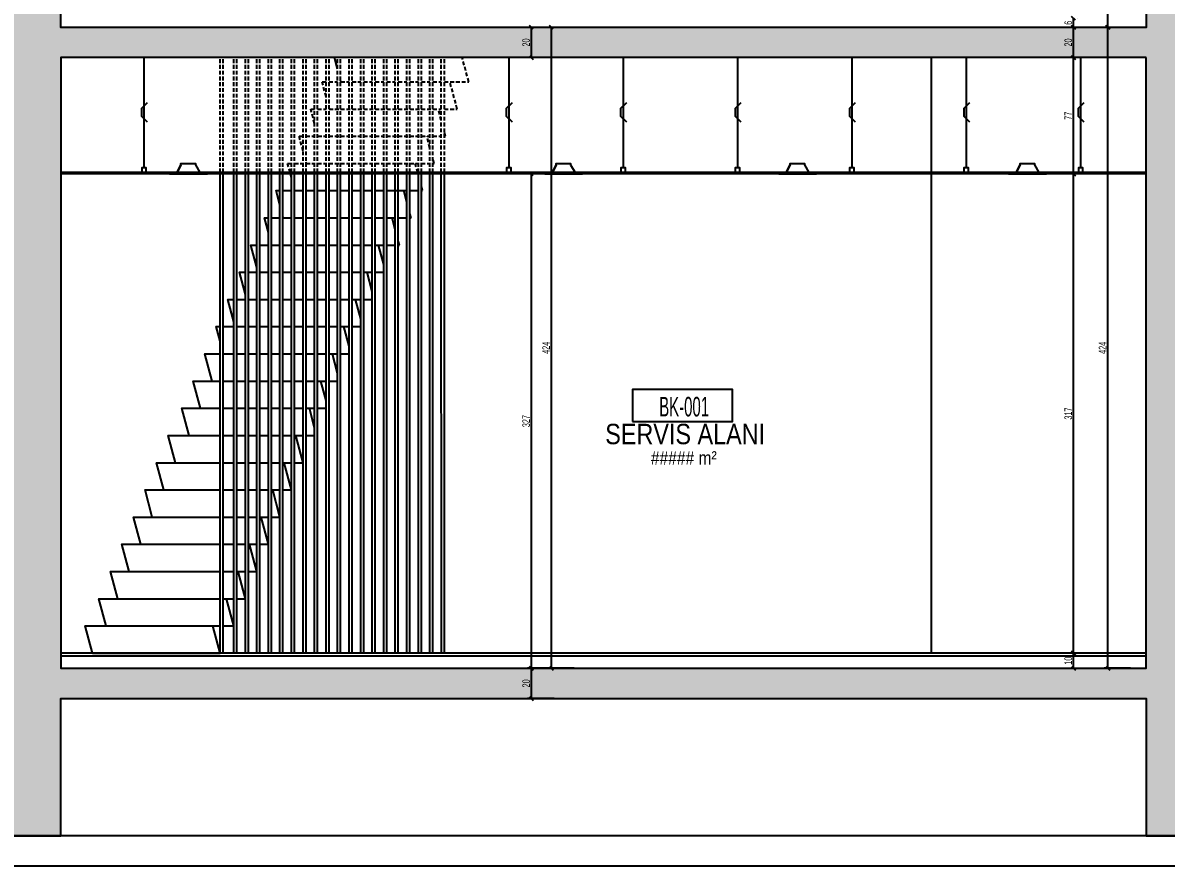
# Model space of a CAD drawing. Header units: millimetres. Extents: x 933584 to 974011, y 4545988 to 4553664.
# Drawn here: x 944203 to 944958, y 4546464 to 4547022 of the extents above; entities that cross this region are included whole.
import ezdxf
from ezdxf.enums import TextEntityAlignment as Align

# ---------------------------------------------------------------- set-up
doc = ezdxf.new("R2010")
doc.units = ezdxf.units.MM
doc.set_wipeout_variables(frame=1)
doc.header["$PDMODE"] = 35
for name, pattern in [('568_AVN_KES_01$0$HIDDEN', [0.375, 0.25, -0.125]), ('DOT2', [3.175, 0, -3.175]), ('HIDDEN', [9.525, 6.35, -3.175])]:
    doc.linetypes.add(name, pattern=pattern)
doc.layers.get('0').update_dxf_attribs({"color": 255})
doc.layers.get('Defpoints').update_dxf_attribs({"color": 8})
for name, color, linetype in [('0-DMS-50', 143, 'Continuous'), ('0-HSL-HTC_200', 1, 'Continuous'), ('0-HSL-SLD', 252, 'Continuous'), ('0-LNS-SLN', 6, 'Continuous'), ('0-LNS-SPL', 13, '568_AVN_KES_01$0$HIDDEN'), ('0-TXT-PBX', 6, 'Continuous'), ('0-TXT-PTX_50', 8, 'Continuous'), ('2-SPS-RCN', 2, 'Continuous'), ('4-FNS-SFF', 13, 'Continuous'), ('7-DCR-FRN', 8, 'Continuous')]:
    doc.layers.add(name, color=color, linetype=linetype)
doc.styles.add('dim_romans_50', font='swissl.ttf', dxfattribs={"width": 0.6, "height": 5})
doc.styles.add('MAHAL YAZISI', font='ARIALN.TTF', dxfattribs={"width": 0.8})
doc.styles.get("Standard").update_dxf_attribs({"font": 'times.ttf'})
doc.dimstyles.new('ONK_dim 1_50', dxfattribs={"dimscale": 5, "dimtxt": 4, "dimasz": 0.5, "dimexe": 0.5, "dimexo": 0.5, "dimgap": 0.2, "dimtad": 1, "dimdec": 1, "dimrnd": 0.5, "dimzin": 9, "dimtxsty": 'dim_romans_50', "dimblk": 'OBLIQUE', "dimcen": 1, "dimclre": 256, "dimclrt": 256, "dimazin": 2, "dimtfac": 1, "dimtdec": 1, "dimtix": 1, "dimtmove": 2, "dimatfit": 3, "dimldrblk": 'OBLIQUE', "dimfxl": 3, "dimfxlon": 1, "dimarcsym": 0})

# ---------------------------------------------------------------- blocks, each defined once
blk = doc.blocks.new('MAHAL_KODU')
at = {"layer": '0-TXT-PTX_50'}
blk.add_attdef('ALAN', text='', height=0.2, dxfattribs=at).set_placement((0, -0.95), align=Align.MIDDLE_CENTER)
at = {"linetype": 'DOT2', "ltscale": 10000}
blk.add_wipeout([(-0.748, 0.049), (0.721, 0.049), (0.722, -0.423), (-0.752, -0.425)], dxfattribs=at)
at = {"layer": '0-TXT-PBX'}
blk.add_lwpolyline([(-0.748, -0.422), (0.721, -0.422), (0.721, 0.049), (-0.748, 0.049)], close=True, dxfattribs=at)
at = {"layer": '0-TXT-PTX_50'}
for tag, p in [('MAHAL_KODU', (0, -0.2)), ('MEKAN_ADI', (0, -0.65))]:
    blk.add_attdef(tag, text='', height=0.3, dxfattribs=at).set_placement(p, align=Align.MIDDLE_CENTER)
blk = doc.blocks.new('cgvbxcb')
at = {"layer": '0-LNS-SLN'}
for points in [[(949475.81, 4544546.61), (949473.31, 4544541.61), (949468.31, 4544541.61), (949468.31, 4544540.61), (949488.31, 4544540.61), (949493.31, 4544540.61), (949493.31, 4544541.61), (949488.31, 4544541.61)], [(949475.81, 4544546.61), (949475.81, 4544547.61), (949485.31, 4544547.61), (949485.31, 4544546.61), (949488.31, 4544541.61), (949473.31, 4544541.61), (949475.81, 4544546.61)]]:
    blk.add_lwpolyline(points, dxfattribs=at)
blk = doc.blocks.new('_Oblique')
at = {"color": 0, "linetype": 'ByBlock', "lineweight": -2}
blk.add_line((-0.5, -0.5), (0.5, 0.5), dxfattribs=at)
blk = doc.blocks.new('*D3101')
at = {"layer": '0-DMS-50', "lineweight": -2}
for p, q in [((944934.93, 4547018.78), (944917.43, 4547018.78)), ((944934.93, 4546594.78), (944917.43, 4546594.78))]:
    blk.add_line(p, q, dxfattribs=at)
at = {"layer": '0-DMS-50', "color": 0, "lineweight": -2}
blk.add_line((944919.93, 4546594.78), (944919.93, 4547018.78), dxfattribs=at)
at = {"layer": 'Defpoints', "color": 0}
for p in [(944919.93, 4547018.78), (944945.23, 4547018.78), (944945.23, 4546594.78)]:
    blk.add_point(p, dxfattribs=at)
at = {"layer": '0-DMS-50', "color": 0, "linetype": 'ByBlock', "lineweight": -2, "xscale": 2.5, "yscale": 2.5, "zscale": 2.5}
for p, rotation in [((944919.93, 4547018.78), 90), ((944919.93, 4546594.78), 270)]:
    blk.add_blockref('_Oblique', p, dxfattribs=dict(at, rotation=rotation))
at = {"layer": '0-DMS-50', "insert": (944916.43, 4546806.78), "char_height": 5, "attachment_point": 5, "rotation": 90, "style": 'dim_romans_50'}
blk.add_mtext('424', dxfattribs=at)
blk = doc.blocks.new('*D3102')
at = {"layer": '0-DMS-50', "lineweight": -2}
for p, q in [((944934.93, 4547858.78), (944917.43, 4547858.78)), ((944934.93, 4547018.78), (944917.43, 4547018.78))]:
    blk.add_line(p, q, dxfattribs=at)
at = {"layer": '0-DMS-50', "color": 0, "lineweight": -2}
blk.add_line((944919.93, 4547018.78), (944919.93, 4547858.78), dxfattribs=at)
at = {"layer": 'Defpoints', "color": 0}
for p in [(944919.93, 4547858.78), (944945.23, 4547858.78), (944945.23, 4547018.78)]:
    blk.add_point(p, dxfattribs=at)
at = {"layer": '0-DMS-50', "color": 0, "linetype": 'ByBlock', "lineweight": -2, "xscale": 2.5, "yscale": 2.5, "zscale": 2.5}
for p, rotation in [((944919.93, 4547858.78), 90), ((944919.93, 4547018.78), 270)]:
    blk.add_blockref('_Oblique', p, dxfattribs=dict(at, rotation=rotation))
at = {"layer": '0-DMS-50', "insert": (944916.43, 4547438.78), "char_height": 5, "attachment_point": 5, "rotation": 90, "style": 'dim_romans_50'}
blk.add_mtext('840', dxfattribs=at)
blk = doc.blocks.new('*D3103')
at = {"layer": '0-DMS-50', "lineweight": -2}
for p, q in [((944894.75, 4546604.78), (944894.75, 4546604.78)), ((944894.75, 4546594.78), (944894.75, 4546594.78))]:
    blk.add_line(p, q, dxfattribs=at)
at = {"layer": '0-DMS-50', "color": 0, "lineweight": -2}
blk.add_line((944897.25, 4546594.78), (944897.25, 4546604.78), dxfattribs=at)
at = {"layer": 'Defpoints', "color": 0}
for p in [(944897.25, 4546604.78), (944897.25, 4546604.78), (944897.25, 4546594.78)]:
    blk.add_point(p, dxfattribs=at)
at = {"layer": '0-DMS-50', "color": 0, "linetype": 'ByBlock', "lineweight": -2, "xscale": 2.5, "yscale": 2.5, "zscale": 2.5}
for p, rotation in [((944897.25, 4546604.78), 90), ((944897.25, 4546594.78), 270)]:
    blk.add_blockref('_Oblique', p, dxfattribs=dict(at, rotation=rotation))
at = {"layer": '0-DMS-50', "insert": (944893.75, 4546599.78), "char_height": 5, "attachment_point": 5, "rotation": 90, "style": 'dim_romans_50'}
blk.add_mtext('10', dxfattribs=at)
blk = doc.blocks.new('*D3104')
at = {"layer": '0-DMS-50', "color": 0, "lineweight": -2}
blk.add_line((944897.25, 4546604.78), (944897.25, 4546921.78), dxfattribs=at)
at = {"layer": '0-DMS-50', "lineweight": -2}
for p, q in [((944899.75, 4546921.78), (944899.75, 4546921.78)), ((944899.75, 4546604.78), (944899.75, 4546604.78))]:
    blk.add_line(p, q, dxfattribs=at)
at = {"layer": 'Defpoints', "color": 0}
for p in [(944897.25, 4546921.78), (944897.25, 4546921.78), (944897.25, 4546604.78)]:
    blk.add_point(p, dxfattribs=at)
at = {"layer": '0-DMS-50', "color": 0, "linetype": 'ByBlock', "lineweight": -2, "xscale": 2.5, "yscale": 2.5, "zscale": 2.5}
for p, rotation in [((944897.25, 4546921.78), 90), ((944897.25, 4546604.78), 270)]:
    blk.add_blockref('_Oblique', p, dxfattribs=dict(at, rotation=rotation))
at = {"layer": '0-DMS-50', "insert": (944893.75, 4546763.28), "char_height": 5, "attachment_point": 5, "rotation": 90, "style": 'dim_romans_50'}
blk.add_mtext('317', dxfattribs=at)
blk = doc.blocks.new('*D3105')
at = {"layer": '0-DMS-50', "color": 0, "lineweight": -2}
blk.add_line((944897.25, 4546921.78), (944897.25, 4546998.78), dxfattribs=at)
at = {"layer": '0-DMS-50', "lineweight": -2}
for p, q in [((944899.75, 4546998.78), (944899.75, 4546998.78)), ((944899.75, 4546921.78), (944899.75, 4546921.78))]:
    blk.add_line(p, q, dxfattribs=at)
at = {"layer": 'Defpoints', "color": 0}
for p in [(944897.25, 4546998.78), (944897.25, 4546998.78), (944897.25, 4546921.78)]:
    blk.add_point(p, dxfattribs=at)
at = {"layer": '0-DMS-50', "color": 0, "linetype": 'ByBlock', "lineweight": -2, "xscale": 2.5, "yscale": 2.5, "zscale": 2.5}
for p, rotation in [((944897.25, 4546998.78), 90), ((944897.25, 4546921.78), 270)]:
    blk.add_blockref('_Oblique', p, dxfattribs=dict(at, rotation=rotation))
at = {"layer": '0-DMS-50', "insert": (944893.75, 4546960.28), "char_height": 5, "attachment_point": 5, "rotation": 90, "style": 'dim_romans_50'}
blk.add_mtext('77', dxfattribs=at)
blk = doc.blocks.new('*D3106')
at = {"layer": '0-DMS-50', "color": 0, "lineweight": -2}
blk.add_line((944897.25, 4546998.78), (944897.25, 4547018.78), dxfattribs=at)
at = {"layer": '0-DMS-50', "lineweight": -2}
for p, q in [((944899.75, 4547018.78), (944899.75, 4547018.78)), ((944899.75, 4546998.78), (944899.75, 4546998.78))]:
    blk.add_line(p, q, dxfattribs=at)
at = {"layer": 'Defpoints', "color": 0}
for p in [(944897.25, 4547018.78), (944897.25, 4547018.78), (944897.25, 4546998.78)]:
    blk.add_point(p, dxfattribs=at)
at = {"layer": '0-DMS-50', "color": 0, "linetype": 'ByBlock', "lineweight": -2, "xscale": 2.5, "yscale": 2.5, "zscale": 2.5}
for p, rotation in [((944897.25, 4547018.78), 90), ((944897.25, 4546998.78), 270)]:
    blk.add_blockref('_Oblique', p, dxfattribs=dict(at, rotation=rotation))
at = {"layer": '0-DMS-50', "insert": (944893.75, 4547008.78), "char_height": 5, "attachment_point": 5, "rotation": 90, "style": 'dim_romans_50'}
blk.add_mtext('20', dxfattribs=at)
blk = doc.blocks.new('*D3107')
at = {"layer": '0-DMS-50', "color": 0, "lineweight": -2}
blk.add_line((944897.25, 4547018.78), (944897.25, 4547024.78), dxfattribs=at)
at = {"layer": '0-DMS-50', "lineweight": -2}
for p, q in [((944899.75, 4547024.78), (944899.75, 4547024.78)), ((944899.75, 4547018.78), (944899.75, 4547018.78))]:
    blk.add_line(p, q, dxfattribs=at)
at = {"layer": 'Defpoints', "color": 0}
for p in [(944897.25, 4547024.78), (944897.25, 4547024.78), (944897.25, 4547018.78)]:
    blk.add_point(p, dxfattribs=at)
at = {"layer": '0-DMS-50', "color": 0, "linetype": 'ByBlock', "lineweight": -2, "xscale": 2.5, "yscale": 2.5, "zscale": 2.5}
for p, rotation in [((944897.25, 4547024.78), 90), ((944897.25, 4547018.78), 270)]:
    blk.add_blockref('_Oblique', p, dxfattribs=dict(at, rotation=rotation))
at = {"layer": '0-DMS-50', "insert": (944893.75, 4547021.78), "char_height": 5, "attachment_point": 5, "rotation": 90, "style": 'dim_romans_50'}
blk.add_mtext('6', dxfattribs=at)
blk = doc.blocks.new('*D3120')
at = {"layer": '0-DMS-50', "lineweight": -2}
for p, q in [((944566.96, 4547018.78), (944549.46, 4547018.78)), ((944566.96, 4546594.78), (944549.46, 4546594.78))]:
    blk.add_line(p, q, dxfattribs=at)
at = {"layer": '0-DMS-50', "color": 0, "lineweight": -2}
blk.add_line((944551.96, 4546594.78), (944551.96, 4547018.78), dxfattribs=at)
at = {"layer": 'Defpoints', "color": 0}
for p in [(944551.96, 4547018.78), (944574.28, 4547018.78), (944574.28, 4546594.78)]:
    blk.add_point(p, dxfattribs=at)
at = {"layer": '0-DMS-50', "color": 0, "linetype": 'ByBlock', "lineweight": -2, "xscale": 2.5, "yscale": 2.5, "zscale": 2.5}
for p, rotation in [((944551.96, 4547018.78), 90), ((944551.96, 4546594.78), 270)]:
    blk.add_blockref('_Oblique', p, dxfattribs=dict(at, rotation=rotation))
at = {"layer": '0-DMS-50', "insert": (944548.46, 4546806.78), "char_height": 5, "attachment_point": 5, "rotation": 90, "style": 'dim_romans_50'}
blk.add_mtext('424', dxfattribs=at)
blk = doc.blocks.new('*D3121')
at = {"layer": '0-DMS-50', "lineweight": -2}
for p, q in [((944553.79, 4546594.78), (944536.29, 4546594.78)), ((944553.79, 4546574.78), (944536.29, 4546574.78))]:
    blk.add_line(p, q, dxfattribs=at)
at = {"layer": '0-DMS-50', "color": 0, "lineweight": -2}
blk.add_line((944538.79, 4546574.78), (944538.79, 4546594.78), dxfattribs=at)
at = {"layer": 'Defpoints', "color": 0}
for p in [(944538.79, 4546594.78), (944573.42, 4546594.78), (944573.42, 4546574.78)]:
    blk.add_point(p, dxfattribs=at)
at = {"layer": '0-DMS-50', "color": 0, "linetype": 'ByBlock', "lineweight": -2, "xscale": 2.5, "yscale": 2.5, "zscale": 2.5}
for p, rotation in [((944538.79, 4546594.78), 90), ((944538.79, 4546574.78), 270)]:
    blk.add_blockref('_Oblique', p, dxfattribs=dict(at, rotation=rotation))
at = {"layer": '0-DMS-50', "insert": (944535.29, 4546584.78), "char_height": 5, "attachment_point": 5, "rotation": 90, "style": 'dim_romans_50'}
blk.add_mtext('20', dxfattribs=at)
blk = doc.blocks.new('*D3122')
at = {"layer": '0-DMS-50', "lineweight": -2}
for p, q in [((944549.46, 4546921.78), (944536.29, 4546921.78)), ((944553.79, 4546594.78), (944536.29, 4546594.78))]:
    blk.add_line(p, q, dxfattribs=at)
at = {"layer": '0-DMS-50', "color": 0, "lineweight": -2}
blk.add_line((944538.79, 4546594.78), (944538.79, 4546921.78), dxfattribs=at)
at = {"layer": 'Defpoints', "color": 0}
for p in [(944538.79, 4546921.78), (944551.96, 4546921.78), (944573.42, 4546594.78)]:
    blk.add_point(p, dxfattribs=at)
at = {"layer": '0-DMS-50', "color": 0, "linetype": 'ByBlock', "lineweight": -2, "xscale": 2.5, "yscale": 2.5, "zscale": 2.5}
for p, rotation in [((944538.79, 4546921.78), 90), ((944538.79, 4546594.78), 270)]:
    blk.add_blockref('_Oblique', p, dxfattribs=dict(at, rotation=rotation))
at = {"layer": '0-DMS-50', "insert": (944535.29, 4546758.28), "char_height": 5, "attachment_point": 5, "rotation": 90, "style": 'dim_romans_50'}
blk.add_mtext('327', dxfattribs=at)
blk = doc.blocks.new('*D3123')
at = {"layer": '0-DMS-50', "lineweight": -2}
for p, q in [((944549.46, 4547018.78), (944536.29, 4547018.78)), ((944549.46, 4546998.78), (944536.29, 4546998.78))]:
    blk.add_line(p, q, dxfattribs=at)
at = {"layer": '0-DMS-50', "color": 0, "lineweight": -2}
blk.add_line((944538.79, 4546998.78), (944538.79, 4547018.78), dxfattribs=at)
at = {"layer": 'Defpoints', "color": 0}
for p in [(944538.79, 4547018.78), (944551.96, 4547018.78), (944551.96, 4546998.78)]:
    blk.add_point(p, dxfattribs=at)
at = {"layer": '0-DMS-50', "color": 0, "linetype": 'ByBlock', "lineweight": -2, "xscale": 2.5, "yscale": 2.5, "zscale": 2.5}
for p, rotation in [((944538.79, 4547018.78), 90), ((944538.79, 4546998.78), 270)]:
    blk.add_blockref('_Oblique', p, dxfattribs=dict(at, rotation=rotation))
at = {"layer": '0-DMS-50', "insert": (944535.29, 4547008.78), "char_height": 5, "attachment_point": 5, "rotation": 90, "style": 'dim_romans_50'}
blk.add_mtext('20', dxfattribs=at)

msp = doc.modelspace()

# ---------------------------------------------------------------- linework, layer by layer
at = {"layer": '0-DMS-50'}
for points in [[(944332.99, 4546604.78), (944332.99, 4546921.78)], [(944334.99, 4546604.78), (944334.99, 4546921.78)], [(944342.01, 4546604.78), (944342.01, 4546921.78)], [(944344.01, 4546604.78), (944344.01, 4546921.78)], [(944349.63, 4546604.78), (944349.63, 4546921.78)], [(944351.63, 4546604.78), (944351.63, 4546921.78)], [(944357.26, 4546604.78), (944357.26, 4546921.78)], [(944359.26, 4546604.78), (944359.26, 4546921.78)], [(944364.89, 4546604.78), (944364.89, 4546921.78)], [(944364.89, 4546604.78), (944364.89, 4546921.78)], [(944366.89, 4546604.78), (944366.89, 4546921.78)], [(944366.89, 4546604.78), (944366.89, 4546921.78)], [(944372.51, 4546604.78), (944372.51, 4546921.78)], [(944374.51, 4546604.78), (944374.51, 4546921.78)], [(944380.14, 4546604.78), (944380.14, 4546921.78)], [(944382.14, 4546604.78), (944382.14, 4546921.78)], [(944387.76, 4546604.78), (944387.76, 4546921.78)], [(944389.76, 4546604.78), (944389.76, 4546921.78)], [(944395.39, 4546604.78), (944395.39, 4546921.78)], [(944397.39, 4546604.78), (944397.39, 4546921.78)], [(944403.02, 4546604.78), (944403.02, 4546921.78)], [(944405.02, 4546604.78), (944405.02, 4546921.78)], [(944410.64, 4546604.78), (944410.64, 4546921.78)], [(944412.64, 4546604.78), (944412.64, 4546921.78)], [(944418.27, 4546604.78), (944418.27, 4546921.78)], [(944418.27, 4546604.78), (944418.27, 4546921.78)], [(944420.27, 4546604.78), (944420.27, 4546921.78)], [(944420.27, 4546604.78), (944420.27, 4546921.78)], [(944425.89, 4546604.78), (944425.89, 4546921.78)], [(944427.89, 4546604.78), (944427.89, 4546921.78)], [(944433.52, 4546604.78), (944433.52, 4546921.78)], [(944435.52, 4546604.78), (944435.52, 4546921.78)], [(944441.15, 4546604.78), (944441.15, 4546921.78)], [(944443.15, 4546604.78), (944443.15, 4546921.78)], [(944448.77, 4546604.78), (944448.77, 4546921.78)], [(944450.77, 4546604.78), (944450.77, 4546921.78)], [(944456.4, 4546604.78), (944456.4, 4546921.78)], [(944458.4, 4546604.78), (944458.4, 4546921.78)], [(944464.02, 4546604.78), (944464.02, 4546921.78)], [(944466.02, 4546604.78), (944466.02, 4546921.78)], [(944471.65, 4546604.78), (944471.65, 4546921.78)], [(944471.65, 4546604.78), (944471.65, 4546921.78)], [(944473.65, 4546604.78), (944473.65, 4546921.78)], [(944473.65, 4546604.78), (944473.65, 4546921.78)], [(944479.28, 4546604.78), (944479.2, 4546921.78)], [(944481.28, 4546604.78), (944481.28, 4546921.78)]]:
    msp.add_lwpolyline(points, dxfattribs=at)
at = {"layer": '0-HSL-SLD'}
msp.add_lwpolyline([(944803.23, 4546604.78), (944803.23, 4546998.78)], dxfattribs=at)
at = {"layer": '0-LNS-SLN', "linetype": 'HIDDEN', "ltscale": 0.4}
for points in [[(944332.99, 4546922.78), (944332.99, 4546998.78)], [(944334.99, 4546922.78), (944334.99, 4546998.78)], [(944342.01, 4546922.78), (944342.01, 4546998.78)], [(944344.01, 4546922.78), (944344.01, 4546998.78)], [(944349.63, 4546922.78), (944349.63, 4546998.78)], [(944351.63, 4546922.78), (944351.63, 4546998.78)], [(944357.26, 4546922.78), (944357.26, 4546998.78)], [(944359.26, 4546922.78), (944359.26, 4546998.78)], [(944364.89, 4546922.78), (944364.89, 4546998.78)], [(944364.89, 4546922.78), (944364.89, 4546998.78)], [(944366.89, 4546922.78), (944366.89, 4546998.78)], [(944366.89, 4546922.78), (944366.89, 4546998.78)], [(944372.51, 4546922.78), (944372.51, 4546998.78)], [(944374.51, 4546922.78), (944374.51, 4546998.78)], [(944380.14, 4546922.78), (944380.14, 4546998.78)], [(944382.14, 4546922.78), (944382.14, 4546998.78)], [(944387.76, 4546922.78), (944387.76, 4546998.78)], [(944389.76, 4546922.78), (944389.76, 4546998.78)], [(944395.39, 4546922.78), (944395.39, 4546998.78)], [(944397.39, 4546922.78), (944397.39, 4546998.78)], [(944403.02, 4546922.78), (944403.02, 4546998.78)], [(944405.02, 4546922.78), (944405.02, 4546998.78)], [(944410.64, 4546922.78), (944410.64, 4546998.78)], [(944412.64, 4546922.78), (944412.64, 4546998.78)], [(944418.27, 4546922.78), (944418.27, 4546998.78)], [(944418.27, 4546922.78), (944418.27, 4546998.78)], [(944420.27, 4546922.78), (944420.27, 4546998.78)], [(944420.27, 4546922.78), (944420.27, 4546998.78)], [(944425.89, 4546922.78), (944425.89, 4546998.78)], [(944427.89, 4546922.78), (944427.89, 4546998.78)], [(944433.52, 4546922.78), (944433.52, 4546998.78)], [(944435.52, 4546922.78), (944435.52, 4546998.78)], [(944441.15, 4546922.78), (944441.15, 4546998.78)], [(944443.15, 4546922.78), (944443.15, 4546998.78)], [(944448.77, 4546922.78), (944448.77, 4546998.78)], [(944450.77, 4546922.78), (944450.77, 4546998.78)], [(944456.4, 4546922.78), (944456.4, 4546998.78)], [(944458.4, 4546922.78), (944458.4, 4546998.78)], [(944464.02, 4546922.78), (944464.02, 4546998.78)], [(944466.02, 4546922.78), (944466.02, 4546998.78)], [(944471.65, 4546922.78), (944471.65, 4546998.78)], [(944471.65, 4546922.78), (944471.65, 4546998.78)], [(944473.65, 4546922.78), (944473.65, 4546998.78)], [(944473.65, 4546922.78), (944473.65, 4546998.78)], [(944479.2, 4546922.78), (944479.18, 4546998.78)], [(944481.28, 4546922.78), (944481.28, 4546998.78)], [(944497.3, 4546982.78), (944493.01, 4546998.78)], [(944403.02, 4546973.13), (944400.43, 4546982.78), (944403.02, 4546982.78)], [(944405.02, 4546982.78), (944410.64, 4546982.78)], [(944412.88, 4546982.78), (944412.64, 4546983.67)], [(944412.64, 4546982.78), (944418.27, 4546982.78)], [(944412.88, 4546982.78), (944418.27, 4546982.78)], [(944420.27, 4546982.78), (944425.89, 4546982.78)], [(944420.27, 4546982.78), (944425.89, 4546982.78)], [(944427.89, 4546982.78), (944433.52, 4546982.78)], [(944427.89, 4546982.78), (944433.52, 4546982.78)], [(944435.52, 4546982.78), (944441.15, 4546982.78)], [(944435.52, 4546982.78), (944441.15, 4546982.78)], [(944443.15, 4546982.78), (944448.77, 4546982.78)], [(944443.15, 4546982.78), (944448.77, 4546982.78)], [(944450.77, 4546982.78), (944456.4, 4546982.78)], [(944450.77, 4546982.78), (944456.4, 4546982.78)], [(944458.4, 4546982.78), (944464.02, 4546982.78)], [(944458.4, 4546982.78), (944464.02, 4546982.78)], [(944466.02, 4546982.78), (944471.65, 4546982.78)], [(944466.02, 4546982.78), (944471.65, 4546982.78)], [(944473.65, 4546982.78), (944479.19, 4546982.78)], [(944473.65, 4546982.78), (944479.19, 4546982.78)], [(944481.28, 4546982.78), (944484.85, 4546982.78)], [(944481.28, 4546982.78), (944497.3, 4546982.78)], [(944489.68, 4546964.78), (944484.85, 4546982.78)], [(944395.39, 4546955.13), (944392.81, 4546964.78), (944395.39, 4546964.78)], [(944397.39, 4546964.78), (944403.02, 4546964.78)], [(944405.25, 4546964.78), (944405.02, 4546965.67)], [(944405.02, 4546964.78), (944477.23, 4546964.78)], [(944405.25, 4546964.78), (944410.64, 4546964.78)], [(944412.64, 4546964.78), (944418.27, 4546964.78)], [(944420.27, 4546964.78), (944425.89, 4546964.78)], [(944427.89, 4546964.78), (944433.52, 4546964.78)], [(944435.52, 4546964.78), (944441.15, 4546964.78)], [(944443.15, 4546964.78), (944448.77, 4546964.78)], [(944450.77, 4546964.78), (944456.4, 4546964.78)], [(944458.4, 4546964.78), (944464.02, 4546964.78)], [(944466.02, 4546964.78), (944471.65, 4546964.78)], [(944473.65, 4546964.78), (944479.19, 4546964.78)], [(944479.19, 4546957.43), (944477.23, 4546964.78)], [(944481.28, 4546964.78), (944489.68, 4546964.78)], [(944397.63, 4546946.78), (944397.39, 4546947.67)], [(944482.05, 4546946.78), (944481.28, 4546949.66)], [(944387.76, 4546937.13), (944385.18, 4546946.78), (944387.76, 4546946.78)], [(944389.76, 4546946.78), (944395.39, 4546946.78)], [(944397.39, 4546946.78), (944403.02, 4546946.78)], [(944397.63, 4546946.78), (944403.02, 4546946.78)], [(944405.02, 4546946.78), (944418.27, 4546946.78)], [(944405.02, 4546946.78), (944410.64, 4546946.78)], [(944412.64, 4546946.78), (944418.27, 4546946.78)], [(944420.27, 4546946.78), (944425.89, 4546946.78)], [(944420.27, 4546946.78), (944425.89, 4546946.78)], [(944427.89, 4546946.78), (944433.52, 4546946.78)], [(944427.89, 4546946.78), (944433.52, 4546946.78)], [(944435.52, 4546946.78), (944441.15, 4546946.78)], [(944435.52, 4546946.78), (944441.15, 4546946.78)], [(944443.15, 4546946.78), (944469.6, 4546946.78)], [(944443.15, 4546946.78), (944448.77, 4546946.78)], [(944450.77, 4546946.78), (944456.4, 4546946.78)], [(944458.4, 4546946.78), (944464.02, 4546946.78)], [(944466.02, 4546946.78), (944471.65, 4546946.78)], [(944471.65, 4546939.13), (944469.6, 4546946.78)], [(944473.65, 4546946.78), (944479.2, 4546946.78)], [(944481.28, 4546946.78), (944482.05, 4546946.78)], [(944379.16, 4546922.78), (944377.55, 4546928.78), (944380.14, 4546928.78)], [(944382.14, 4546928.78), (944387.76, 4546928.78)], [(944390, 4546928.78), (944389.76, 4546929.67)], [(944389.76, 4546928.78), (944395.39, 4546928.78)], [(944390, 4546928.78), (944395.39, 4546928.78)], [(944397.39, 4546928.78), (944403.02, 4546928.78)], [(944397.39, 4546928.78), (944403.02, 4546928.78)], [(944405.02, 4546928.78), (944418.27, 4546928.78)], [(944405.02, 4546928.78), (944418.27, 4546928.78)], [(944420.27, 4546928.78), (944425.89, 4546928.78)], [(944420.27, 4546928.78), (944425.89, 4546928.78)], [(944427.89, 4546928.78), (944433.52, 4546928.78)], [(944427.89, 4546928.78), (944433.52, 4546928.78)], [(944435.52, 4546928.78), (944441.15, 4546928.78)], [(944435.52, 4546928.78), (944441.15, 4546928.78)], [(944443.15, 4546928.78), (944461.97, 4546928.78)], [(944443.15, 4546928.78), (944448.77, 4546928.78)], [(944450.77, 4546928.78), (944456.4, 4546928.78)], [(944458.4, 4546928.78), (944464.02, 4546928.78)], [(944463.58, 4546922.78), (944461.97, 4546928.78)], [(944466.02, 4546928.78), (944471.65, 4546928.78)], [(944474.42, 4546928.78), (944473.65, 4546931.66)], [(944473.65, 4546928.78), (944474.42, 4546928.78)]]:
    msp.add_lwpolyline(points, dxfattribs=at)
at = {"layer": '0-LNS-SLN'}
for points in [[(944410.64, 4546991.13), (944408.59, 4546998.78)], [(944380.14, 4546919.13), (944379.43, 4546921.78)], [(944464.02, 4546921.13), (944463.85, 4546921.78)], [(944372.51, 4546901.13), (944369.93, 4546910.78), (944372.51, 4546910.78)], [(944374.51, 4546910.78), (944380.14, 4546910.78)], [(944382.38, 4546910.78), (944382.14, 4546911.67)], [(944382.14, 4546910.78), (944387.76, 4546910.78)], [(944382.38, 4546910.78), (944387.76, 4546910.78)], [(944389.76, 4546910.78), (944395.39, 4546910.78)], [(944389.76, 4546910.78), (944395.39, 4546910.78)], [(944397.39, 4546910.78), (944403.02, 4546910.78)], [(944397.39, 4546910.78), (944403.02, 4546910.78)], [(944405.02, 4546910.78), (944410.64, 4546910.78)], [(944405.02, 4546910.78), (944410.64, 4546910.78)], [(944412.64, 4546910.78), (944418.27, 4546910.78)], [(944412.64, 4546910.78), (944418.27, 4546910.78)], [(944420.27, 4546910.78), (944425.89, 4546910.78)], [(944420.27, 4546910.78), (944425.89, 4546910.78)], [(944427.89, 4546910.78), (944433.52, 4546910.78)], [(944427.89, 4546910.78), (944433.52, 4546910.78)], [(944435.52, 4546910.78), (944441.15, 4546910.78)], [(944435.52, 4546910.78), (944441.15, 4546910.78)], [(944443.15, 4546910.78), (944454.35, 4546910.78)], [(944443.15, 4546910.78), (944456.4, 4546910.78)], [(944456.4, 4546903.13), (944454.35, 4546910.78)], [(944458.4, 4546910.78), (944464.02, 4546910.78)], [(944466.8, 4546910.78), (944466.02, 4546913.66)], [(944466.02, 4546910.78), (944466.8, 4546910.78)], [(944459.17, 4546892.78), (944458.4, 4546895.66)], [(944364.89, 4546883.13), (944362.3, 4546892.78), (944364.89, 4546892.78)], [(944366.89, 4546892.78), (944372.51, 4546892.78)], [(944374.75, 4546892.78), (944374.51, 4546893.67)], [(944374.51, 4546892.78), (944380.14, 4546892.78)], [(944374.75, 4546892.78), (944380.14, 4546892.78)], [(944382.14, 4546892.78), (944387.76, 4546892.78)], [(944382.14, 4546892.78), (944387.76, 4546892.78)], [(944389.76, 4546892.78), (944395.39, 4546892.78)], [(944389.76, 4546892.78), (944395.39, 4546892.78)], [(944397.39, 4546892.78), (944403.02, 4546892.78)], [(944397.39, 4546892.78), (944403.02, 4546892.78)], [(944405.02, 4546892.78), (944410.64, 4546892.78)], [(944405.02, 4546892.78), (944410.64, 4546892.78)], [(944412.64, 4546892.78), (944418.27, 4546892.78)], [(944412.64, 4546892.78), (944418.27, 4546892.78)], [(944420.27, 4546892.78), (944425.89, 4546892.78)], [(944420.27, 4546892.78), (944425.89, 4546892.78)], [(944427.89, 4546892.78), (944433.52, 4546892.78)], [(944427.89, 4546892.78), (944433.52, 4546892.78)], [(944435.52, 4546892.78), (944441.15, 4546892.78)], [(944435.52, 4546892.78), (944441.15, 4546892.78)], [(944443.15, 4546892.78), (944446.72, 4546892.78)], [(944443.15, 4546892.78), (944448.77, 4546892.78)], [(944448.77, 4546885.13), (944446.72, 4546892.78)], [(944450.77, 4546892.78), (944456.4, 4546892.78)], [(944458.4, 4546892.78), (944459.17, 4546892.78)], [(944357.26, 4546859.96), (944353.29, 4546874.78), (944357.26, 4546874.78)], [(944359.26, 4546874.78), (944364.89, 4546874.78)], [(944367.12, 4546874.78), (944366.89, 4546875.67)], [(944366.89, 4546874.78), (944372.51, 4546874.78)], [(944367.12, 4546874.78), (944372.51, 4546874.78)], [(944374.51, 4546874.78), (944380.14, 4546874.78)], [(944374.51, 4546874.78), (944380.14, 4546874.78)], [(944382.14, 4546874.78), (944387.76, 4546874.78)], [(944382.14, 4546874.78), (944387.76, 4546874.78)], [(944389.76, 4546874.78), (944395.39, 4546874.78)], [(944389.76, 4546874.78), (944395.39, 4546874.78)], [(944397.39, 4546874.78), (944403.02, 4546874.78)], [(944397.39, 4546874.78), (944403.02, 4546874.78)], [(944405.02, 4546874.78), (944410.64, 4546874.78)], [(944405.02, 4546874.78), (944410.64, 4546874.78)], [(944412.64, 4546874.78), (944418.27, 4546874.78)], [(944412.64, 4546874.78), (944418.27, 4546874.78)], [(944420.27, 4546874.78), (944425.89, 4546874.78)], [(944420.27, 4546874.78), (944425.89, 4546874.78)], [(944427.89, 4546874.78), (944433.52, 4546874.78)], [(944427.89, 4546874.78), (944433.52, 4546874.78)], [(944435.52, 4546874.78), (944437.71, 4546874.78)], [(944435.52, 4546874.78), (944441.15, 4546874.78)], [(944441.15, 4546861.95), (944437.71, 4546874.78)], [(944443.15, 4546874.78), (944448.77, 4546874.78)], [(944451.55, 4546874.78), (944450.77, 4546877.66)], [(944450.77, 4546874.78), (944451.55, 4546874.78)], [(944349.63, 4546841.96), (944345.66, 4546856.78), (944349.63, 4546856.78)], [(944351.63, 4546856.78), (944357.26, 4546856.78)], [(944359.26, 4546856.78), (944364.89, 4546856.78)], [(944359.26, 4546856.78), (944364.89, 4546856.78)], [(944366.89, 4546856.78), (944372.51, 4546856.78)], [(944366.89, 4546856.78), (944372.51, 4546856.78)], [(944374.51, 4546856.78), (944380.14, 4546856.78)], [(944374.51, 4546856.78), (944380.14, 4546856.78)], [(944382.14, 4546856.78), (944387.76, 4546856.78)], [(944382.14, 4546856.78), (944387.76, 4546856.78)], [(944389.76, 4546856.78), (944395.39, 4546856.78)], [(944389.76, 4546856.78), (944395.39, 4546856.78)], [(944397.39, 4546856.78), (944403.02, 4546856.78)], [(944397.39, 4546856.78), (944403.02, 4546856.78)], [(944405.02, 4546856.78), (944410.64, 4546856.78)], [(944405.02, 4546856.78), (944410.64, 4546856.78)], [(944412.64, 4546856.78), (944418.27, 4546856.78)], [(944412.64, 4546856.78), (944418.27, 4546856.78)], [(944420.27, 4546856.78), (944425.89, 4546856.78)], [(944420.27, 4546856.78), (944425.89, 4546856.78)], [(944427.89, 4546856.78), (944430.08, 4546856.78)], [(944427.89, 4546856.78), (944433.52, 4546856.78)], [(944433.52, 4546843.95), (944430.08, 4546856.78)], [(944435.52, 4546856.78), (944441.15, 4546856.78)], [(944342.01, 4546823.96), (944338.04, 4546838.78), (944342.01, 4546838.78)], [(944344.01, 4546838.78), (944349.63, 4546838.78)], [(944351.63, 4546838.78), (944357.26, 4546838.78)], [(944351.63, 4546838.78), (944357.26, 4546838.78)], [(944359.26, 4546838.78), (944364.89, 4546838.78)], [(944359.26, 4546838.78), (944364.89, 4546838.78)], [(944366.89, 4546838.78), (944372.51, 4546838.78)], [(944366.89, 4546838.78), (944372.51, 4546838.78)], [(944374.51, 4546838.78), (944380.14, 4546838.78)], [(944374.51, 4546838.78), (944380.14, 4546838.78)], [(944382.14, 4546838.78), (944387.76, 4546838.78)], [(944382.14, 4546838.78), (944387.76, 4546838.78)], [(944389.76, 4546838.78), (944395.39, 4546838.78)], [(944389.76, 4546838.78), (944395.39, 4546838.78)], [(944397.39, 4546838.78), (944403.02, 4546838.78)], [(944397.39, 4546838.78), (944403.02, 4546838.78)], [(944405.02, 4546838.78), (944410.64, 4546838.78)], [(944405.02, 4546838.78), (944410.64, 4546838.78)], [(944412.64, 4546838.78), (944418.27, 4546838.78)], [(944412.64, 4546838.78), (944418.27, 4546838.78)], [(944420.27, 4546838.78), (944422.46, 4546838.78)], [(944420.27, 4546838.78), (944425.89, 4546838.78)], [(944425.89, 4546825.95), (944422.46, 4546838.78)], [(944427.89, 4546838.78), (944433.52, 4546838.78)], [(944332.99, 4546811.13), (944330.41, 4546820.78), (944332.99, 4546820.78)], [(944334.99, 4546820.78), (944342.01, 4546820.78)], [(944344.01, 4546820.78), (944349.63, 4546820.78)], [(944344.01, 4546820.78), (944349.63, 4546820.78)], [(944351.63, 4546820.78), (944357.26, 4546820.78)], [(944351.63, 4546820.78), (944357.26, 4546820.78)], [(944359.26, 4546820.78), (944364.89, 4546820.78)], [(944359.26, 4546820.78), (944364.89, 4546820.78)], [(944366.89, 4546820.78), (944372.51, 4546820.78)], [(944366.89, 4546820.78), (944372.51, 4546820.78)], [(944374.51, 4546820.78), (944380.14, 4546820.78)], [(944374.51, 4546820.78), (944380.14, 4546820.78)], [(944382.14, 4546820.78), (944387.76, 4546820.78)], [(944382.14, 4546820.78), (944387.76, 4546820.78)], [(944389.76, 4546820.78), (944395.39, 4546820.78)], [(944389.76, 4546820.78), (944395.39, 4546820.78)], [(944397.39, 4546820.78), (944403.02, 4546820.78)], [(944397.39, 4546820.78), (944403.02, 4546820.78)], [(944405.02, 4546820.78), (944410.64, 4546820.78)], [(944405.02, 4546820.78), (944410.64, 4546820.78)], [(944412.64, 4546820.78), (944414.83, 4546820.78)], [(944412.64, 4546820.78), (944418.27, 4546820.78)], [(944418.27, 4546807.95), (944414.83, 4546820.78)], [(944420.27, 4546820.78), (944425.89, 4546820.78)], [(944327.61, 4546784.78), (944322.78, 4546802.78), (944332.99, 4546802.78)], [(944335.23, 4546802.78), (944334.99, 4546803.67)], [(944334.99, 4546802.78), (944342.01, 4546802.78)], [(944335.23, 4546802.78), (944342.01, 4546802.78)], [(944344.01, 4546802.78), (944349.63, 4546802.78)], [(944344.01, 4546802.78), (944349.63, 4546802.78)], [(944351.63, 4546802.78), (944357.26, 4546802.78)], [(944351.63, 4546802.78), (944357.26, 4546802.78)], [(944359.26, 4546802.78), (944364.89, 4546802.78)], [(944359.26, 4546802.78), (944364.89, 4546802.78)], [(944366.89, 4546802.78), (944372.51, 4546802.78)], [(944366.89, 4546802.78), (944372.51, 4546802.78)], [(944374.51, 4546802.78), (944380.14, 4546802.78)], [(944374.51, 4546802.78), (944380.14, 4546802.78)], [(944382.14, 4546802.78), (944387.76, 4546802.78)], [(944382.14, 4546802.78), (944387.76, 4546802.78)], [(944389.76, 4546802.78), (944395.39, 4546802.78)], [(944389.76, 4546802.78), (944395.39, 4546802.78)], [(944397.39, 4546802.78), (944403.02, 4546802.78)], [(944397.39, 4546802.78), (944403.02, 4546802.78)], [(944405.02, 4546802.78), (944407.21, 4546802.78)], [(944405.02, 4546802.78), (944410.64, 4546802.78)], [(944410.64, 4546789.95), (944407.21, 4546802.78)], [(944412.64, 4546802.78), (944418.27, 4546802.78)], [(944319.98, 4546766.78), (944315.16, 4546784.78), (944332.99, 4546784.78)], [(944327.61, 4546784.78), (944332.99, 4546784.78)], [(944334.99, 4546784.78), (944342.01, 4546784.78)], [(944334.99, 4546784.78), (944342.01, 4546784.78)], [(944344.01, 4546784.78), (944349.63, 4546784.78)], [(944344.01, 4546784.78), (944349.63, 4546784.78)], [(944351.63, 4546784.78), (944357.26, 4546784.78)], [(944351.63, 4546784.78), (944357.26, 4546784.78)], [(944359.26, 4546784.78), (944364.89, 4546784.78)], [(944359.26, 4546784.78), (944364.89, 4546784.78)], [(944366.89, 4546784.78), (944372.51, 4546784.78)], [(944366.89, 4546784.78), (944372.51, 4546784.78)], [(944374.51, 4546784.78), (944380.14, 4546784.78)], [(944374.51, 4546784.78), (944380.14, 4546784.78)], [(944382.14, 4546784.78), (944387.76, 4546784.78)], [(944382.14, 4546784.78), (944387.76, 4546784.78)], [(944389.76, 4546784.78), (944395.39, 4546784.78)], [(944389.76, 4546784.78), (944395.39, 4546784.78)], [(944397.39, 4546784.78), (944399.58, 4546784.78)], [(944397.39, 4546784.78), (944403.02, 4546784.78)], [(944403.02, 4546771.95), (944399.58, 4546784.78)], [(944405.02, 4546784.78), (944410.64, 4546784.78)], [(944312.36, 4546748.78), (944307.53, 4546766.78), (944332.99, 4546766.78)], [(944319.98, 4546766.78), (944332.99, 4546766.78)], [(944334.99, 4546766.78), (944342.01, 4546766.78)], [(944334.99, 4546766.78), (944342.01, 4546766.78)], [(944344.01, 4546766.78), (944349.63, 4546766.78)], [(944344.01, 4546766.78), (944349.63, 4546766.78)], [(944351.63, 4546766.78), (944357.26, 4546766.78)], [(944351.63, 4546766.78), (944357.26, 4546766.78)], [(944359.26, 4546766.78), (944364.89, 4546766.78)], [(944359.26, 4546766.78), (944364.89, 4546766.78)], [(944366.89, 4546766.78), (944372.51, 4546766.78)], [(944366.89, 4546766.78), (944372.51, 4546766.78)], [(944374.51, 4546766.78), (944380.14, 4546766.78)], [(944374.51, 4546766.78), (944380.14, 4546766.78)], [(944382.14, 4546766.78), (944387.76, 4546766.78)], [(944382.14, 4546766.78), (944387.76, 4546766.78)], [(944389.76, 4546766.78), (944391.95, 4546766.78)], [(944389.76, 4546766.78), (944395.39, 4546766.78)], [(944395.39, 4546753.95), (944391.95, 4546766.78)], [(944397.39, 4546766.78), (944403.02, 4546766.78)], [(944303.34, 4546730.78), (944298.52, 4546748.78), (944332.99, 4546748.78)], [(944312.36, 4546748.78), (944332.99, 4546748.78)], [(944334.99, 4546748.78), (944342.01, 4546748.78)], [(944334.99, 4546748.78), (944342.01, 4546748.78)], [(944344.01, 4546748.78), (944349.63, 4546748.78)], [(944344.01, 4546748.78), (944349.63, 4546748.78)], [(944351.63, 4546748.78), (944357.26, 4546748.78)], [(944351.63, 4546748.78), (944357.26, 4546748.78)], [(944359.26, 4546748.78), (944364.89, 4546748.78)], [(944359.26, 4546748.78), (944364.89, 4546748.78)], [(944366.89, 4546748.78), (944372.51, 4546748.78)], [(944366.89, 4546748.78), (944372.51, 4546748.78)], [(944374.51, 4546748.78), (944380.14, 4546748.78)], [(944374.51, 4546748.78), (944380.14, 4546748.78)], [(944382.14, 4546748.78), (944382.94, 4546748.78)], [(944382.14, 4546748.78), (944387.76, 4546748.78)], [(944387.76, 4546730.78), (944382.94, 4546748.78)], [(944389.76, 4546748.78), (944395.39, 4546748.78)], [(944295.72, 4546712.78), (944290.89, 4546730.78), (944332.99, 4546730.78)], [(944303.34, 4546730.78), (944332.99, 4546730.78)], [(944334.99, 4546730.78), (944342.01, 4546730.78)], [(944334.99, 4546730.78), (944342.01, 4546730.78)], [(944344.01, 4546730.78), (944349.63, 4546730.78)], [(944344.01, 4546730.78), (944349.63, 4546730.78)], [(944351.63, 4546730.78), (944357.26, 4546730.78)], [(944351.63, 4546730.78), (944357.26, 4546730.78)], [(944359.26, 4546730.78), (944364.89, 4546730.78)], [(944359.26, 4546730.78), (944364.89, 4546730.78)], [(944366.89, 4546730.78), (944372.51, 4546730.78)], [(944366.89, 4546730.78), (944372.51, 4546730.78)], [(944374.51, 4546730.78), (944375.31, 4546730.78)], [(944374.51, 4546730.78), (944380.14, 4546730.78)], [(944380.14, 4546712.78), (944375.31, 4546730.78)], [(944382.14, 4546730.78), (944387.76, 4546730.78)], [(944288.09, 4546694.78), (944283.27, 4546712.78), (944332.99, 4546712.78)], [(944295.72, 4546712.78), (944332.99, 4546712.78)], [(944334.99, 4546712.78), (944342.01, 4546712.78)], [(944334.99, 4546712.78), (944342.01, 4546712.78)], [(944344.01, 4546712.78), (944349.63, 4546712.78)], [(944344.01, 4546712.78), (944349.63, 4546712.78)], [(944351.63, 4546712.78), (944357.26, 4546712.78)], [(944351.63, 4546712.78), (944357.26, 4546712.78)], [(944359.26, 4546712.78), (944364.89, 4546712.78)], [(944359.26, 4546712.78), (944364.89, 4546712.78)], [(944366.89, 4546712.78), (944367.69, 4546712.78)], [(944366.89, 4546712.78), (944372.51, 4546712.78)], [(944372.51, 4546694.78), (944367.69, 4546712.78)], [(944374.51, 4546712.78), (944380.14, 4546712.78)], [(944280.46, 4546676.78), (944275.64, 4546694.78), (944332.99, 4546694.78)], [(944288.09, 4546694.78), (944332.99, 4546694.78)], [(944334.99, 4546694.78), (944342.01, 4546694.78)], [(944334.99, 4546694.78), (944342.01, 4546694.78)], [(944344.01, 4546694.78), (944349.63, 4546694.78)], [(944344.01, 4546694.78), (944349.63, 4546694.78)], [(944351.63, 4546694.78), (944357.26, 4546694.78)], [(944351.63, 4546694.78), (944357.26, 4546694.78)], [(944359.26, 4546694.78), (944360.06, 4546694.78)], [(944359.26, 4546694.78), (944364.89, 4546694.78)], [(944364.89, 4546676.78), (944360.06, 4546694.78)], [(944366.89, 4546694.78), (944372.51, 4546694.78)], [(944272.84, 4546658.78), (944268.02, 4546676.78), (944332.99, 4546676.78)], [(944280.46, 4546676.78), (944332.99, 4546676.78)], [(944334.99, 4546676.78), (944342.01, 4546676.78)], [(944334.99, 4546676.78), (944342.01, 4546676.78)], [(944344.01, 4546676.78), (944349.63, 4546676.78)], [(944344.01, 4546676.78), (944349.63, 4546676.78)], [(944351.63, 4546676.78), (944352.44, 4546676.78)], [(944351.63, 4546676.78), (944357.26, 4546676.78)], [(944357.26, 4546658.78), (944352.44, 4546676.78)], [(944359.26, 4546676.78), (944364.89, 4546676.78)], [(944265.21, 4546640.78), (944260.39, 4546658.78), (944332.99, 4546658.78)], [(944272.84, 4546658.78), (944332.99, 4546658.78)], [(944334.99, 4546658.78), (944342.01, 4546658.78)], [(944334.99, 4546658.78), (944342.01, 4546658.78)], [(944344.01, 4546658.78), (944344.81, 4546658.78)], [(944344.01, 4546658.78), (944349.63, 4546658.78)], [(944349.63, 4546640.78), (944344.81, 4546658.78)], [(944351.63, 4546658.78), (944357.26, 4546658.78)], [(944257.59, 4546622.78), (944252.76, 4546640.78), (944332.99, 4546640.78)], [(944265.21, 4546640.78), (944332.99, 4546640.78)], [(944334.99, 4546640.78), (944337.18, 4546640.78)], [(944334.99, 4546640.78), (944342.01, 4546640.78)], [(944342.01, 4546622.78), (944337.18, 4546640.78)], [(944344.01, 4546640.78), (944349.63, 4546640.78)], [(944248.57, 4546604.78), (944243.75, 4546622.78), (944328.17, 4546622.78)], [(944257.59, 4546622.78), (944332.99, 4546622.78)], [(944332.99, 4546604.78), (944328.17, 4546622.78)], [(944334.99, 4546622.78), (944342.01, 4546622.78)], [(944248.57, 4546604.78), (944332.99, 4546604.78)]]:
    msp.add_lwpolyline(points, dxfattribs=at)
at = {"layer": '0-LNS-SPL', "linetype": 'ByBlock'}
for points in [[(944945.23, 4546604.78), (944227.66, 4546604.78)], [(944945.23, 4546602.78), (944227.66, 4546602.78)]]:
    msp.add_lwpolyline(points, dxfattribs=at)
at = {"layer": '2-SPS-RCN'}
for points in [[(944227.66, 4547838.78), (944945.23, 4547838.78), (944945.23, 4547018.78), (944227.66, 4547018.78), (944227.66, 4547838.78)], [(944174.6, 4546483.85), (944227.66, 4546483.85), (944227.66, 4546574.78), (944945.23, 4546574.78), (944945.23, 4546483.85), (945005.32, 4546483.85), (945005.32, 4546574.78), (945169.34, 4546574.78), (945169.34, 4546594.78), (945005.32, 4546594.78)]]:
    msp.add_lwpolyline(points, dxfattribs=at)
at = {"layer": '4-FNS-SFF'}
for points in [[(944282.52, 4546998.78), (944282.52, 4546926.16)], [(944523.8, 4546998.78), (944523.8, 4546926.16)], [(944599.42, 4546998.78), (944599.42, 4546926.16)], [(944675.03, 4546998.78), (944675.03, 4546926.16)], [(944750.64, 4546998.78), (944750.64, 4546926.16)], [(944826.26, 4546998.78), (944826.26, 4546926.16)], [(944901.87, 4546998.78), (944901.87, 4546926.16)], [(944284.66, 4546968.8), (944280.9, 4546965.03), (944280.9, 4546959.97), (944284.66, 4546956.2)], [(944525.95, 4546968.8), (944522.18, 4546965.03), (944522.18, 4546959.97), (944525.95, 4546956.2)], [(944601.56, 4546968.8), (944597.79, 4546965.03), (944597.79, 4546959.97), (944601.56, 4546956.2)], [(944677.18, 4546968.8), (944673.41, 4546965.03), (944673.41, 4546959.97), (944677.18, 4546956.2)], [(944752.79, 4546968.8), (944749.02, 4546965.03), (944749.02, 4546959.97), (944752.79, 4546956.2)], [(944828.4, 4546968.8), (944824.64, 4546965.03), (944824.64, 4546959.97), (944828.4, 4546956.2)], [(944904.02, 4546968.8), (944900.25, 4546965.03), (944900.25, 4546959.97), (944904.02, 4546956.2)], [(944945.23, 4546922.78), (944227.66, 4546922.78)], [(944945.23, 4546921.78), (944227.66, 4546921.78)]]:
    msp.add_lwpolyline(points, dxfattribs=at)
for points in [[(944281.28, 4546922.78), (944281.28, 4546926.16), (944283.81, 4546926.16), (944283.81, 4546922.78)], [(944522.57, 4546922.78), (944522.57, 4546926.16), (944525.1, 4546926.16), (944525.1, 4546922.78)], [(944598.18, 4546922.78), (944598.18, 4546926.16), (944600.71, 4546926.16), (944600.71, 4546922.78)], [(944673.79, 4546922.78), (944673.79, 4546926.16), (944676.33, 4546926.16), (944676.33, 4546922.78)], [(944749.41, 4546922.78), (944749.41, 4546926.16), (944751.94, 4546926.16), (944751.94, 4546922.78)], [(944825.02, 4546922.78), (944825.02, 4546926.16), (944827.55, 4546926.16), (944827.55, 4546922.78)], [(944900.64, 4546922.78), (944900.64, 4546926.16), (944903.17, 4546926.16), (944903.17, 4546922.78)]]:
    msp.add_lwpolyline(points, close=True, dxfattribs=at)

# ---------------------------------------------------------------- block references
at = {"layer": '0-LNS-SLN'}
for p in [(-5168.75, 2381.17), (-4920.67, 2381.17), (-4766.04, 2381.17), (-4613.96, 2381.17)]:
    msp.add_blockref('cgvbxcb', p, dxfattribs=at)
at = {"layer": '7-DCR-FRN'}
ref = msp.add_blockref('MAHAL_KODU', (944639.21, 4546776.97), dxfattribs=dict(at, xscale=45, yscale=45, zscale=1.2))
ref.add_attrib('MAHAL_KODU', 'BK-001', dxfattribs={"layer": '0-TXT-PTX_50', "height": 12.937, "style": 'MAHAL YAZISI', "width": 0.666667}).set_placement((944639.77, 4546767.85), align=Align.MIDDLE_CENTER)
ref.add_attrib('MEKAN_ADI', 'SERVIS ALANI', dxfattribs={"layer": '0-TXT-PTX_50', "height": 13.5, "style": 'MAHAL YAZISI'}).set_placement((944640.44, 4546749.75), align=Align.MIDDLE_CENTER)
ref.add_attrib('ALAN', '##### m²', dxfattribs={"layer": '0-TXT-PTX_50', "height": 9, "style": 'MAHAL YAZISI'}).set_placement((944639.51, 4546733.87), align=Align.MIDDLE_CENTER)

# ---------------------------------------------------------------- dimensions: what is measured, and where the dimension line sits
at = {"layer": '0-DMS-50'}
dim = msp.add_linear_dim(base=(944919.93, 4547858.78), p1=(944945.23, 4547018.78), p2=(944945.23, 4547858.78), angle=270, dimstyle='ONK_dim 1_50', override={"dimtxsty": 'dim_romans_50', "dimldrblk": 'Oblique'}, dxfattribs=at)
dim.commit()
dim.dimension.update_dxf_attribs({"geometry": '*D3102', "text_midpoint": (944916.43, 4547438.78)})
for base, p1, p2, picture, middle in [((944897.25, 4547024.78), (944897.25, 4547018.78), (944897.25, 4547024.78), '*D3107', (944893.75, 4547021.78)), ((944538.79, 4547018.78), (944551.96, 4546998.78), (944551.96, 4547018.78), '*D3123', (944535.29, 4547008.78)), ((944897.25, 4547018.78), (944897.25, 4546998.78), (944897.25, 4547018.78), '*D3106', (944893.75, 4547008.78)), ((944897.25, 4546998.78), (944897.25, 4546921.78), (944897.25, 4546998.78), '*D3105', (944893.75, 4546960.28)), ((944538.79, 4546921.78), (944573.42, 4546594.78), (944551.96, 4546921.78), '*D3122', (944535.29, 4546758.28)), ((944897.25, 4546921.78), (944897.25, 4546604.78), (944897.25, 4546921.78), '*D3104', (944893.75, 4546763.28))]:
    dim = msp.add_linear_dim(base=base, p1=p1, p2=p2, angle=270, dimstyle='ONK_dim 1_50', dxfattribs=at)
    dim.commit()
    dim.dimension.update_dxf_attribs({"geometry": picture, "text_midpoint": middle})
for p1, p2, distance, picture, middle in [((944574.28, 4546594.78), (944574.28, 4547018.78), 22.32, '*D3120', (944548.46, 4546806.78)), ((944897.25, 4546594.78), (944897.25, 4546604.78), 0, '*D3103', (944893.75, 4546599.78)), ((944573.42, 4546574.78), (944573.42, 4546594.78), 34.63, '*D3121', (944535.29, 4546584.78))]:
    dim = msp.add_aligned_dim(p1=p1, p2=p2, distance=distance, dimstyle='ONK_dim 1_50', dxfattribs=at)
    dim.commit()
    dim.dimension.update_dxf_attribs({"geometry": picture, "text_midpoint": middle})
dim = msp.add_aligned_dim(p1=(944945.23, 4546594.78), p2=(944945.23, 4547018.78), distance=25.3, dimstyle='ONK_dim 1_50', override={"dimtxsty": 'dim_romans_50', "dimldrblk": 'Oblique'}, dxfattribs=at)
dim.commit()
dim.dimension.update_dxf_attribs({"geometry": '*D3101', "text_midpoint": (944916.43, 4546806.78)})

# ---------------------------------------------------------------- next in the draw order: hatches: boundary and pattern name
at = {"layer": '0-HSL-HTC_200'}
h = msp.add_hatch(dxfattribs=at)
h.set_pattern_fill('ANSI33', color=256)
h.set_pattern_definition([(45, (946624.9096, 4556812.099), (-4.490128, 4.490128), []), (45, (946629.4, 4556812.099), (-4.490128, 4.490128), [3.175, -1.5875])])
h.paths.add_polyline_path([(945005.32, 4546594.78), (945005.32, 4546998.78), (945169.34, 4546998.78), (945169.34, 4547018.78), (945005.32, 4547018.78), (945005.32, 4547838.78), (945169.34, 4547838.78), (945169.34, 4547858.78), (943447.39, 4547858.78), (943447.39, 4547838.78), (943626.3, 4547838.78), (943626.3, 4547788.78), (943686.3, 4547788.78), (943686.3, 4547838.78), (944174.6, 4547838.78), (944174.6, 4547018.78), (943447.39, 4547018.78), (943447.39, 4546998.78), (943626.3, 4546998.78), (943626.3, 4546948.78), (943686.3, 4546948.78), (943686.3, 4546998.78), (944174.6, 4546998.78), (944174.6, 4546594.78), (943447.39, 4546594.78), (943447.39, 4546574.78), (943626.3, 4546574.78), (943626.3, 4546524.78), (943686.3, 4546524.78), (943686.3, 4546574.78), (944174.6, 4546574.78), (944174.6, 4546483.85), (944227.66, 4546483.85), (944227.66, 4546574.78), (944945.23, 4546574.78), (944945.23, 4546483.85), (945005.32, 4546483.85), (945005.32, 4546574.78), (945169.34, 4546574.78), (945169.34, 4546594.78)])
h.paths.add_polyline_path([(944945.23, 4546998.78), (944227.66, 4546998.78), (944227.66, 4546594.78), (944945.23, 4546594.78)], flags=16)
h.paths.add_polyline_path([(944227.66, 4547838.78), (944945.23, 4547838.78), (944945.23, 4547018.78), (944227.66, 4547018.78)], flags=16)

# ---------------------------------------------------------------- next in the draw order: linework, layer by layer
at = {"color": 0}
for points in [[(943427.39, 4547963.85), (945527.39, 4547963.85), (945527.39, 4546463.85), (943427.39, 4546463.85)], [(943447.39, 4547943.85), (945507.39, 4547943.85), (945507.39, 4546483.85), (943447.39, 4546483.85)]]:
    msp.add_lwpolyline(points, close=True, dxfattribs=at)
at = {"layer": '2-SPS-RCN'}
msp.add_lwpolyline([(944945.23, 4546998.78), (944227.66, 4546998.78), (944227.66, 4546594.78), (944945.23, 4546594.78), (944945.23, 4546998.78)], dxfattribs=at)

doc.saveas('drawing.dxf')
